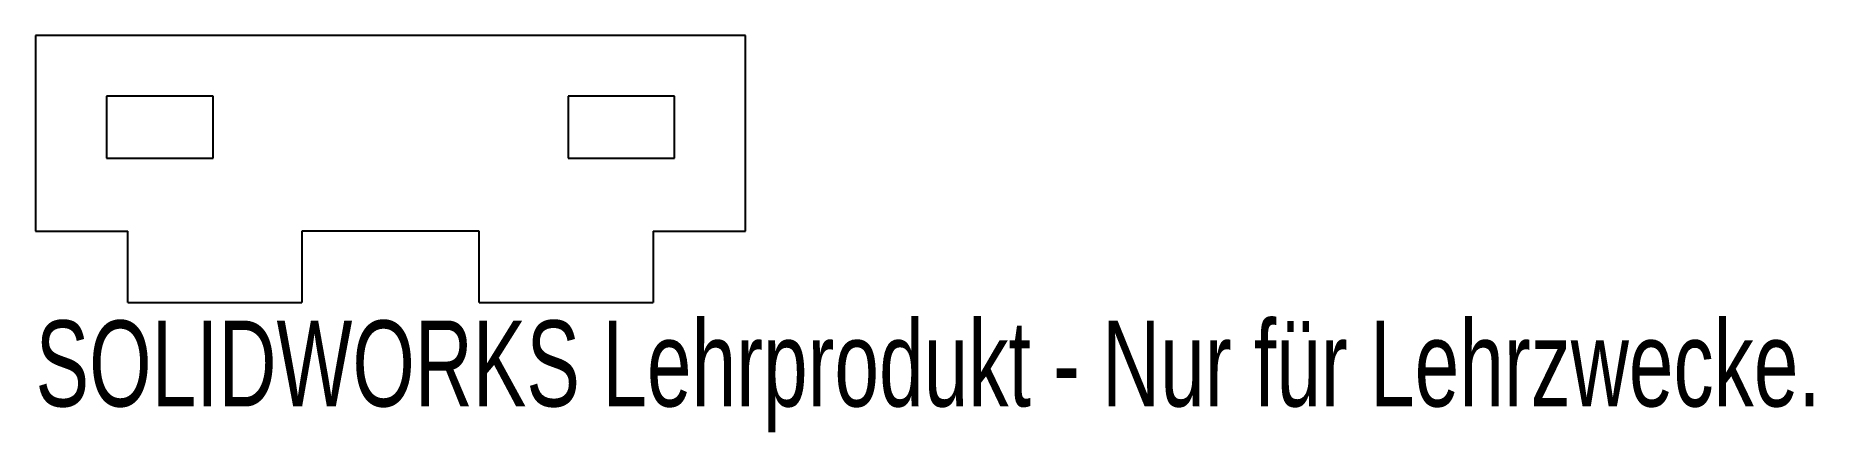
# Model space of a CAD drawing. Header units: millimetres. Extents: x -2 to 98, y -7 to 15.
import ezdxf

# ---------------------------------------------------------------- set-up
doc = ezdxf.new("R2010")
doc.units = ezdxf.units.MM
doc.styles.add('SLDTEXTSTYLE0', font='TXT', dxfattribs={"width": 0.7})

msp = doc.modelspace()

# ---------------------------------------------------------------- linework, layer by layer
at = {"color": 7, "linetype": 'Continuous', "lineweight": 25}
for p, q in [((-2.5, 15), (-2.5, 4)), ((37.5, 15), (-2.5, 15)), ((37.5, 4), (37.5, 15)), ((7.5, 11.6), (1.5, 11.6)), ((1.5, 11.6), (1.5, 8.1)), ((7.5, 8.1), (7.5, 11.6)), ((33.5, 11.6), (27.5, 11.6)), ((27.5, 11.6), (27.5, 8.1)), ((33.5, 8.1), (33.5, 11.6)), ((1.5, 8.1), (7.5, 8.1)), ((27.5, 8.1), (33.5, 8.1)), ((-2.5, 4), (2.7, 4)), ((2.7, 0), (2.7, 4)), ((22.5, 4), (12.5, 4)), ((12.5, 4), (12.5, 0)), ((22.5, 0), (22.5, 4)), ((32.3, 4), (32.3, 0)), ((32.3, 4), (37.5, 4)), ((2.7, 0), (12.5, 0)), ((22.5, 0), (32.3, 0))]:
    msp.add_line(p, q, dxfattribs=at)

# ---------------------------------------------------------------- texts
at = {"color": 7, "linetype": 'Continuous', "insert": (-2.5, -1.02), "char_height": 4.8336, "attachment_point": 1, "style": 'SLDTEXTSTYLE0'}
msp.add_mtext('SOLIDWORKS Lehrprodukt - Nur für Lehrzwecke.', dxfattribs=at)

doc.saveas('drawing.dxf')
